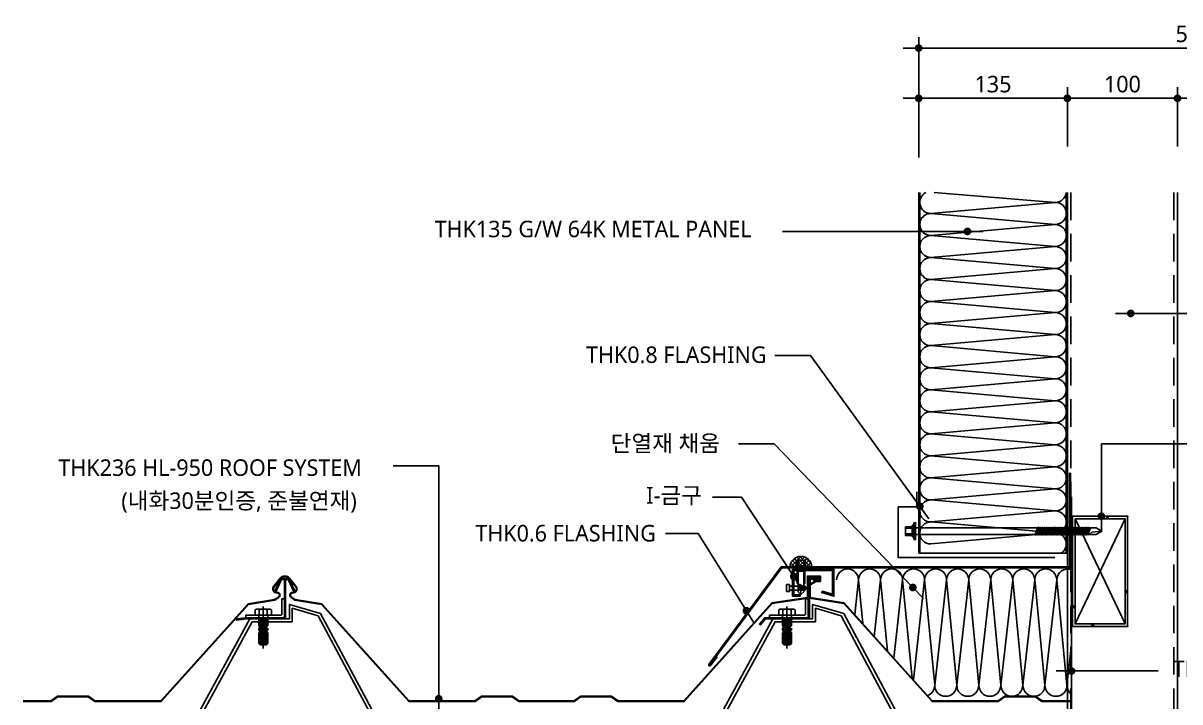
# Model space of a CAD drawing. Header units: millimetres. Extents: x -1365 to 31821, y 84 to 2865.
# Drawn here: x 29838 to 30888, y 2139 to 2755 of the extents above; entities that cross this region are included whole.
import ezdxf
from ezdxf.enums import TextEntityAlignment as Align

# ---------------------------------------------------------------- set-up
doc = ezdxf.new("R2010")
doc.units = ezdxf.units.MM
doc.header["$LTSCALE"] = 10
doc.linetypes.add('CENTER', pattern=[2, 1.25, -0.25, 0.25, -0.25])
doc.linetypes.add('HID', pattern=[0.375, 0.25, -0.125])
doc.layers.get('DEFPOINTS').update_dxf_attribs({"color": 137})
for name, color, linetype in [('0-3', 3, 'Continuous'), ('0-4', 4, 'Continuous'), ('0-8', 8, 'Continuous'), ('1', 7, 'Continuous'), ('11', 11, 'Continuous'), ('2', 1, 'CENTER'), ('2SEC', 2, 'Continuous'), ('3', 3, 'Continuous'), ('6', 6, 'Continuous'), ('[]단열재', 8, 'Continuous'), ('AA-DETL-STEL', 7, 'Continuous'), ('AA-ELEV-PCN8', 8, 'Continuous'), ('AA-METAL', 8, 'Continuous'), ('DETL', 8, 'Continuous'), ('DIM', 7, 'Continuous'), ('DM', 7, 'Continuous'), ('sash', 10, 'Continuous'), ('steel', 3, 'Continuous'), ('SYM-LEAD', 6, 'Continuous'), ('TEXT', 3, 'Continuous'), ('치수선', 1, 'Continuous')]:
    doc.layers.add(name, color=color, linetype=linetype)
doc.layers.add('SCREW', color=9, linetype='Continuous', lineweight=5)
doc.styles.add('맑은고딕', font='malgun.ttf')
doc.styles.add('스타일1', font='malgun.ttf')
doc.dimstyles.new('GAUN-10', dxfattribs={"dimscale": 10, "dimtxt": 1.5, "dimasz": 0.7, "dimexe": 1, "dimexo": 1, "dimgap": 0.5, "dimtad": 1, "dimdec": 0, "dimzin": 1, "dimdsep": 46, "dimlunit": 6, "dimtxsty": '맑은고딕', "dimblk": 'CJDOT', "dimcen": 0.09, "dimdle": 1, "dimclrd": 256, "dimclre": 256, "dimclrt": 3, "dimadec": 0, "dimazin": 0, "dimtfac": 1, "dimtdec": 0, "dimtix": 1, "dimtmove": 2, "dimatfit": 3, "dimldrblk": 'CJDOT', "dimfxl": 1, "dimtolj": 1, "dimtzin": 1, "dimarcsym": 0})

# ---------------------------------------------------------------- blocks, each defined once
blk = doc.blocks.new('AGFAGFDGDFG')
at = {"layer": 'AA-DETL-STEL'}
for p, q in [((371520.2, -72495), (371517.9, -72492.7)), ((371521.4, -72495), (371519.1, -72492.7)), ((371537.4, -72511.5), (371535.1, -72509.2)), ((371537.4, -72512.7), (371535.1, -72510.4)), ((371439.7, -72525), (371437.4, -72522.7)), ((371439.7, -72526.2), (371437.4, -72523.9)), ((371506.6, -72542.7), (371504.3, -72540.4)), ((371507.9, -72542.7), (371505.6, -72540.4))]:
    blk.add_line(p, q, dxfattribs=at)
blk.add_lwpolyline([(371437.4, -72493.7, -0.414214), (371438.4, -72492.7), (371536.4, -72492.7, -0.414214), (371537.4, -72493.7), (371537.4, -72541.7, -0.414214), (371536.4, -72542.7), (371438.4, -72542.7, -0.414214), (371437.4, -72541.7)], format="xyb", close=True, dxfattribs=at)
blk.add_lwpolyline([(371439.7, -72495), (371535.1, -72495), (371535.1, -72540.4), (371439.7, -72540.4)], close=True, dxfattribs=at)
at = {"layer": 'AA-ELEV-PCN8'}
for p, q in [((371439.7, -72540.4), (371535.1, -72495)), ((371535.1, -72540.4), (371439.7, -72495))]:
    blk.add_line(p, q, dxfattribs=at)
at = {"layer": 'DEFPOINTS'}
blk.add_lwpolyline([(371437.4, -72542.7), (371437.4, -72492.7), (371537.4, -72492.7), (371537.4, -72542.7)], close=True, dxfattribs=at)
at = {"layer": 'steel'}
for p in [(371437.4, -72492.7), (371537.4, -72492.7), (371437.4, -72542.7), (371537.4, -72542.7)]:
    blk.add_point(p, dxfattribs=at)
blk = doc.blocks.new('CJDOT')
blk.add_line((-2, 0), (2, 0))
at = {"const_width": 0.5}
blk.add_lwpolyline([(-0.25, 0, 1), (0.25, 0, 1)], format="xyb", close=True, dxfattribs=at)
blk = doc.blocks.new('FDSGSFDGSFDGSFDGGFH')
at = {"color": 1}
blk.add_line((6342950.5, -3408237.8), (6342950.5, -3408285.2), dxfattribs=at)
at = {"layer": '1', "color": 8}
for p, q in [((6342955.6, -3408251.6), (6342946.1, -3408251.6)), ((6342955, -3408253.3), (6342945.5, -3408253.3)), ((6342955, -3408256.7), (6342945.5, -3408256.7)), ((6342955, -3408260.1), (6342945.5, -3408260.1)), ((6342955, -3408263.5), (6342945.5, -3408263.5)), ((6342955.6, -3408255), (6342946.1, -3408255)), ((6342955.6, -3408258.4), (6342946.1, -3408258.4)), ((6342955.6, -3408261.8), (6342946.1, -3408261.8)), ((6342955, -3408266.9), (6342945.5, -3408266.9)), ((6342955, -3408270.3), (6342945.5, -3408270.3)), ((6342955, -3408273.7), (6342945.5, -3408273.7)), ((6342955, -3408277), (6342945.5, -3408277)), ((6342955.6, -3408265.2), (6342946.1, -3408265.2)), ((6342955.6, -3408268.6), (6342946.1, -3408268.6)), ((6342955.6, -3408272), (6342946.1, -3408272)), ((6342955.6, -3408275.4), (6342946.1, -3408275.4)), ((6342955.6, -3408279.6), (6342945.5, -3408279.6)), ((6342955.6, -3408278.7), (6342946.1, -3408278.7))]:
    blk.add_line(p, q, dxfattribs=at)
at = {"layer": '2', "color": 8}
for p, q in [((6342941.3, -3408247.4), (6342941.3, -3408241.6)), ((6342959.8, -3408247.4), (6342941.3, -3408247.4)), ((6342941.3, -3408247.4), (6342959.8, -3408247.4)), ((6342957.5, -3408240.6), (6342943.6, -3408240.6)), ((6342945.5, -3408279.6), (6342945.5, -3408247.4)), ((6342946.1, -3408251.6), (6342945.5, -3408249.9)), ((6342945.9, -3408247.4), (6342945.9, -3408241.6)), ((6342946.1, -3408280.2), (6342946.1, -3408251.6)), ((6342955, -3408251.6), (6342955.6, -3408249.9)), ((6342955, -3408280.2), (6342955, -3408251.6)), ((6342955.2, -3408247.4), (6342955.2, -3408241.6)), ((6342955.6, -3408279.6), (6342955.6, -3408247.4)), ((6342959.8, -3408247.4), (6342959.8, -3408241.6)), ((6342945.5, -3408279.6), (6342947.1, -3408281.3)), ((6342953.9, -3408281.3), (6342947.1, -3408281.3)), ((6342955.6, -3408279.6), (6342953.9, -3408281.3))]:
    blk.add_line(p, q, dxfattribs=at)
for centre, radius, start, end in [((6342943.6, -3408243.9), 3.29, 45.2164, 134.7836), ((6342950.5, -3408252.4), 11.8, 66.8008, 113.1992), ((6342957.5, -3408243.9), 3.29, 45.2164, 134.7836)]:
    blk.add_arc(centre, radius, start, end, dxfattribs=at)
blk = doc.blocks.new('*D311')
at = {"layer": 'DEFPOINTS', "color": 0, "transparency": 16777216}
for p in [(30651.1, 2732.5), (31151.1, 2661), (30651.1, 2623.1)]:
    blk.add_point(p, dxfattribs=at)
at = {"layer": 'DIM', "lineweight": -2, "transparency": 16777216}
for p, q in [((30651.1, 2633.1), (30651.1, 2742.5)), ((31151.1, 2671), (31151.1, 2742.5)), ((31144.1, 2732.5), (30658.1, 2732.5))]:
    blk.add_line(p, q, dxfattribs=at)
at = {"layer": 'DIM', "lineweight": -2, "transparency": 16777216, "xscale": 7, "yscale": 7, "zscale": 7, "rotation": 180}
blk.add_blockref('CJDOT', (30651.1, 2732.5), dxfattribs=at)
at = {"layer": 'DIM', "lineweight": -2, "transparency": 16777216, "xscale": 7, "yscale": 7, "zscale": 7}
blk.add_blockref('CJDOT', (31151.1, 2732.5), dxfattribs=at)
at = {"layer": 'DIM', "color": 3, "transparency": 16777216, "insert": (30901.1, 2745.3), "char_height": 15, "attachment_point": 5, "style": '맑은고딕'}
blk.add_mtext('\\A1;500', dxfattribs=at)
blk = doc.blocks.new('*D312')
at = {"layer": 'DEFPOINTS', "color": 0, "transparency": 16777216}
for p in [(30786.1, 2686.9), (30651.1, 2633.1, 0), (30786.1, 2633.1, 0)]:
    blk.add_point(p, dxfattribs=at)
at = {"layer": 'DM', "lineweight": -2, "transparency": 16777216}
for p, q in [((30651.1, 2643.1), (30651.1, 2696.9)), ((30786.1, 2643.1), (30786.1, 2696.9)), ((30658.1, 2686.9), (30779.1, 2686.9))]:
    blk.add_line(p, q, dxfattribs=at)
at = {"layer": 'DM', "lineweight": -2, "transparency": 16777216, "xscale": 7, "yscale": 7, "zscale": 7, "rotation": 180}
blk.add_blockref('CJDOT', (30651.1, 2686.9), dxfattribs=at)
at = {"layer": 'DM', "lineweight": -2, "transparency": 16777216, "xscale": 7, "yscale": 7, "zscale": 7}
blk.add_blockref('CJDOT', (30786.1, 2686.9), dxfattribs=at)
at = {"layer": 'DM', "color": 3, "transparency": 16777216, "insert": (30718.6, 2699.7), "char_height": 15, "attachment_point": 5, "style": '맑은고딕'}
blk.add_mtext('\\A1;135', dxfattribs=at)
blk = doc.blocks.new('*D313')
at = {"layer": 'DEFPOINTS', "color": 0, "transparency": 16777216}
for p in [(30886.1, 2686.9), (30786.1, 2633.1, 0), (30886.1, 2633.1, 0)]:
    blk.add_point(p, dxfattribs=at)
at = {"layer": 'DM', "lineweight": -2, "transparency": 16777216}
for p, q in [((30786.1, 2643.1), (30786.1, 2696.9)), ((30886.1, 2643.1), (30886.1, 2696.9)), ((30793.1, 2686.9), (30879.1, 2686.9))]:
    blk.add_line(p, q, dxfattribs=at)
at = {"layer": 'DM', "lineweight": -2, "transparency": 16777216, "xscale": 7, "yscale": 7, "zscale": 7, "rotation": 180}
blk.add_blockref('CJDOT', (30786.1, 2686.9), dxfattribs=at)
at = {"layer": 'DM', "lineweight": -2, "transparency": 16777216, "xscale": 7, "yscale": 7, "zscale": 7}
blk.add_blockref('CJDOT', (30886.1, 2686.9), dxfattribs=at)
at = {"layer": 'DM', "color": 3, "transparency": 16777216, "insert": (30836.1, 2699.7), "char_height": 15, "attachment_point": 5, "style": '맑은고딕'}
blk.add_mtext('\\A1;100', dxfattribs=at)
blk = doc.blocks.new('*D314')
at = {"layer": 'DEFPOINTS', "color": 0, "transparency": 16777216}
for p in [(31151.1, 2686.9), (30886.1, 2633.1, 0), (31151.1, 2633.1, 0)]:
    blk.add_point(p, dxfattribs=at)
at = {"layer": 'DM', "lineweight": -2, "transparency": 16777216}
for p, q in [((30886.1, 2643.1), (30886.1, 2696.9)), ((31151.1, 2643.1), (31151.1, 2696.9)), ((30893.1, 2686.9), (31144.1, 2686.9))]:
    blk.add_line(p, q, dxfattribs=at)
at = {"layer": 'DM', "lineweight": -2, "transparency": 16777216, "xscale": 7, "yscale": 7, "zscale": 7, "rotation": 180}
blk.add_blockref('CJDOT', (30886.1, 2686.9), dxfattribs=at)
at = {"layer": 'DM', "lineweight": -2, "transparency": 16777216, "xscale": 7, "yscale": 7, "zscale": 7}
blk.add_blockref('CJDOT', (31151.1, 2686.9), dxfattribs=at)
at = {"layer": 'DM', "color": 3, "transparency": 16777216, "insert": (31018.6, 2699.7), "char_height": 15, "attachment_point": 5, "style": '맑은고딕'}
blk.add_mtext('\\A1;265', dxfattribs=at)

msp = doc.modelspace()

# ---------------------------------------------------------------- hatches: boundary and pattern name
at = {"layer": '0-8'}
h = msp.add_hatch(dxfattribs=at)
h.set_pattern_fill('ANSI37', color=256, scale=20)
h.set_pattern_definition([(45, (17589.6812, -257.3785), (-1.76776695, 1.76776695), []), (135, (17589.6812, -257.3785), (-1.76776695, -1.76776695), [])])
h.paths.add_polyline_path([(30554.2, 2261.6), (30539.2, 2261.6), (30539.2, 2262.1, -0.414214), (30539.7, 2262.6), (30540.2, 2262.6), (30541.7, 2262.6), (30541.7, 2267.1), (30541.2, 2267.6), (30540.7, 2267.6, 0.414214), (30540.2, 2267.1), (30540.2, 2262.6), (30539.7, 2262.6, 0.414214), (30539.2, 2262.1), (30539.2, 2261.6), (30534.2, 2261.6, -0.951249)])

# ---------------------------------------------------------------- linework, layer by layer
for p, q in [((30786.1, 2601.3, 0), (30786.1, 1699.2, 0)), ((30886.1, 2601.3, 0), (30886.1, 1699.2, 0)), ((30075.7, 2248.8), (30075.7, 2214.3))]:
    msp.add_line(p, q)
at = {"linetype": 'HID', "ltscale": 10}
for p, q in [((30789.3, 2601.3, 0), (30789.3, 1849.2, 0)), ((30882.9, 2601.3, 0), (30882.9, 1849.2, 0))]:
    msp.add_line(p, q, dxfattribs=at)
at = {"color": 4}
for p, q in [((30539.2, 2262.1), (30539.2, 2261.6)), ((30539.2, 2261.6), (30549.2, 2261.6)), ((30540.2, 2262.6), (30539.7, 2262.6)), ((30540.2, 2267.1), (30540.2, 2262.6)), ((30540.2, 2262.6), (30548.2, 2262.6)), ((30540.7, 2267.6), (30541.2, 2267.6)), ((30541.7, 2267.1), (30541.2, 2267.6)), ((30541.7, 2267.1), (30542.1, 2267.5)), ((30541.7, 2267.1), (30541.7, 2262.6)), ((30541.7, 2239), (30541.7, 2261.6)), ((30546, 2267.6), (30542.4, 2267.6)), ((30546.7, 2267.1), (30546.4, 2267.5)), ((30546.7, 2267.1), (30547.1, 2267.5)), ((30546.7, 2267.1), (30546.7, 2262.6)), ((30546.7, 2261.6), (30546.7, 2239)), ((30547.7, 2267.6), (30547.4, 2267.6)), ((30548.2, 2262.6), (30548.2, 2267.1)), ((30548.7, 2262.6), (30548.2, 2262.6)), ((30549.2, 2261.6), (30549.2, 2262.1)), ((30540.7, 2257.8), (30540.7, 2246.5)), ((30540.7, 2257.8), (30547.7, 2257.8)), ((30547.7, 2257.8), (30547.7, 2246.5)), ((30540.7, 2246.5), (30541.7, 2245.5)), ((30541.7, 2243.9), (30543.4, 2245.6)), ((30544.2, 2240.2), (30541.7, 2243.9)), ((30544.2, 2236.5), (30541.7, 2239)), ((30543.4, 2245.6), (30546.7, 2243)), ((30544.2, 2240.2), (30544.2, 2236.5)), ((30544.2, 2236.5), (30546.7, 2239)), ((30547.7, 2246.5), (30546.7, 2245.5))]:
    msp.add_line(p, q, dxfattribs=at)
msp.add_lwpolyline([(30031.6, 2214.3), (30040.6, 2215.3), (30075.2, 2215.3), (30075.2, 2248.8, -0.802144), (30079.9, 2249.9), (30084.8, 2239.5), (30083.9, 2239.1), (30079, 2249.5, 0.802531), (30076.2, 2248.8), (30076.2, 2214.3), (30040.7, 2214.3), (30031.7, 2213.3)], format="xyb", close=True)
msp.add_lwpolyline([(30075.7, 2250.3, 0.566168), (30071.4, 2249.9), (30066.5, 2239.5), (30067.4, 2239.1), (30072.3, 2249.5, -0.802531), (30075.2, 2248.8)], format="xyb")
for centre, start, end in [((30539.7, 2262.1), 90, 180), ((30540.7, 2267.1), 90, 180), ((30542.4, 2267.1), 90, 135), ((30546, 2267.1), 45, 90), ((30547.4, 2267.1), 90, 135), ((30547.7, 2267.1), 0, 90), ((30548.7, 2262.1), 0, 90)]:
    msp.add_arc(centre, 0.5, start, end, dxfattribs=at)
at = {"layer": '0-3', "linetype": 'Continuous'}
for p, q in [((30651.1, 2601.3, 0), (30651.1, 2301, 0)), ((30652.1, 2601.3, 0), (30652.1, 2274, 0)), ((30785.1, 2274, 0), (30785.1, 2601.3, 0)), ((30786.1, 2274, 0), (30786.1, 2601.3, 0)), ((30651.1, 2301, 0), (30651.1, 2274, 0)), ((30651.1, 2274, 0), (30786.1, 2274, 0))]:
    msp.add_line(p, q, dxfattribs=at)
at = {"layer": '0-4'}
for p, q in [((30787.9, 2346.6, 0), (30787.9, 2261.6, 0)), ((30788.9, 2346.6, 0), (30787.9, 2346.6, 0)), ((30788.9, 2346.6, 0), (30788.9, 2260.6, 0)), ((30460.6, 2173.1), (30526.2, 2261.6)), ((30527, 2260.6), (30461.4, 2172.6)), ((30787.9, 2261.6, 0), (30526.2, 2261.6)), ((30527, 2260.6), (30788.9, 2260.6, 0)), ((30468.1, 2180), (30462.1, 2172)), ((30468.1, 2180), (30467.3, 2180.6))]:
    msp.add_line(p, q, dxfattribs=at)
msp.add_arc((30461.4, 2172.6), 0.945, 143.5676, 323.3173, dxfattribs=at)
at = {"layer": '1', "color": 8, "elevation": 0}
for points in [[(30775.1, 2552.4, 1), (30775.1, 2572.4), (30662.1, 2562.4, -1), (30662.1, 2582.4), (30775.1, 2572.4, 1), (30775.1, 2592.4), (30662.1, 2582.4, -0.789177), (30657.6, 2601.3, -0.789177)], [(30665.2, 2601.3), (30775.1, 2592.4, 0.382847), (30785.1, 2601.3)], [(30775.1, 2452.4, 1), (30775.1, 2472.4), (30662.1, 2462.4, -1), (30662.1, 2482.4), (30775.1, 2472.4, 1), (30775.1, 2492.4), (30662.1, 2482.4, -1), (30662.1, 2502.4), (30775.1, 2492.4, 1), (30775.1, 2512.4), (30662.1, 2502.4, -1), (30662.1, 2522.4), (30775.1, 2512.4, 1), (30775.1, 2532.4), (30662.1, 2522.4, -1), (30662.1, 2542.4), (30775.1, 2532.4, 1), (30775.1, 2552.4), (30662.1, 2542.4, -1), (30662.1, 2562.4), (30775.1, 2552.4, 1), (30775.1, 2572.4), (30662.1, 2562.4, -0.808306), (30658, 2581.5, -0.808306)], [(30654.6, 2325.9, -0.641921), (30662.1, 2342.4), (30775.1, 2332.4, 1), (30775.1, 2352.4), (30662.1, 2342.4, -1), (30662.1, 2362.4), (30775.1, 2352.4, 1), (30775.1, 2372.4), (30662.1, 2362.4, -1), (30662.1, 2382.4), (30775.1, 2372.4, 1), (30775.1, 2392.4), (30662.1, 2382.4, -1), (30662.1, 2402.4), (30775.1, 2392.4, 1), (30775.1, 2412.4), (30662.1, 2402.4, -1), (30662.1, 2422.4), (30775.1, 2412.4, 1), (30775.1, 2432.4), (30662.1, 2422.4, -1), (30662.1, 2442.4), (30775.1, 2432.4, 1), (30775.1, 2452.4), (30662.1, 2442.4, -1), (30662.1, 2462.4), (30775.1, 2452.4, 1), (30775.1, 2472.4), (30662.1, 2462.4, -0.414214), (30652.1, 2472.4)], [(30780.5, 2274, 0.750055), (30775.1, 2292.4), (30662.1, 2282.4, -1), (30662.1, 2302.4), (30775.1, 2292.4, 1), (30775.1, 2312.4), (30662.1, 2302.4, -1), (30662.1, 2322.4), (30775.1, 2312.4, 1), (30775.1, 2332.4), (30662.1, 2322.4, -0.414214), (30652.1, 2332.4)]]:
    msp.add_lwpolyline(points, format="xyb", dxfattribs=at)
at = {"layer": '11'}
for p, q in [((30646.2, 2299.1, 0), (30647.3, 2302.1, 0)), ((30647.3, 2302.1, 0), (30647.3, 2286.1, 0)), ((30647.3, 2301.1, 0), (30648.3, 2301.1, 0)), ((30648.3, 2302.1, 0), (30648.3, 2286.1, 0)), ((30645.2, 2296.6, 0), (30639.2, 2296.6, 0)), ((30639.2, 2291.6, 0), (30645.2, 2291.6, 0)), ((30759, 2297.1, 0), (30756.9, 2291.1, 0)), ((30759.8, 2297.8, 0), (30757.3, 2290.5, 0)), ((30758, 2291.1, 0), (30758.9, 2291.1, 0)), ((30761, 2297.1, 0), (30758.9, 2291.1, 0)), ((30758.9, 2291.1, 0), (30759.3, 2290.5, 0)), ((30761.8, 2297.8, 0), (30759.3, 2290.5, 0)), ((30759.3, 2290.5, 0), (30760, 2291.1, 0)), ((30760, 2297.1, 0), (30761, 2297.1, 0)), ((30762, 2297.1, 0), (30760, 2291.1, 0)), ((30760, 2291.1, 0), (30760.9, 2291.1, 0)), ((30763, 2297.1, 0), (30760.9, 2291.1, 0)), ((30760.9, 2291.1, 0), (30761.3, 2290.5, 0)), ((30761, 2297.1, 0), (30761.8, 2297.8, 0)), ((30763.8, 2297.8, 0), (30761.3, 2290.5, 0)), ((30761.3, 2290.5, 0), (30762, 2291.1, 0)), ((30761.8, 2297.8, 0), (30762, 2297.1, 0)), ((30762, 2297.1, 0), (30763, 2297.1, 0)), ((30764, 2297.1, 0), (30762, 2291.1, 0)), ((30762, 2291.1, 0), (30762.9, 2291.1, 0)), ((30765, 2297.1, 0), (30762.9, 2291.1, 0)), ((30762.9, 2291.1, 0), (30763.3, 2290.5, 0)), ((30763, 2297.1, 0), (30763.8, 2297.8, 0)), ((30765.8, 2297.8, 0), (30763.3, 2290.5, 0)), ((30763.3, 2290.5, 0), (30764, 2291.1, 0)), ((30763.8, 2297.8, 0), (30764, 2297.1, 0)), ((30764, 2297.1, 0), (30765, 2297.1, 0)), ((30766, 2297.1, 0), (30764, 2291.1, 0)), ((30764, 2291.1, 0), (30764.9, 2291.1, 0)), ((30767, 2297.1, 0), (30764.9, 2291.1, 0)), ((30764.9, 2291.1, 0), (30765.3, 2290.5, 0)), ((30765, 2297.1, 0), (30765.8, 2297.8, 0)), ((30767.8, 2297.8, 0), (30765.3, 2290.5, 0)), ((30765.3, 2290.5, 0), (30766, 2291.1, 0)), ((30765.8, 2297.8, 0), (30766, 2297.1, 0)), ((30766, 2297.1, 0), (30767, 2297.1, 0)), ((30768, 2297.1, 0), (30766, 2291.1, 0)), ((30766, 2291.1, 0), (30766.9, 2291.1, 0)), ((30769, 2297.1, 0), (30766.9, 2291.1, 0)), ((30766.9, 2291.1, 0), (30767.3, 2290.5, 0)), ((30767, 2297.1, 0), (30767.8, 2297.8, 0)), ((30769.8, 2297.8, 0), (30767.3, 2290.5, 0)), ((30767.3, 2290.5, 0), (30768, 2291.1, 0)), ((30767.8, 2297.8, 0), (30768, 2297.1, 0)), ((30768, 2297.1, 0), (30769, 2297.1, 0)), ((30770, 2297.1, 0), (30768, 2291.1, 0)), ((30768, 2291.1, 0), (30768.9, 2291.1, 0)), ((30771, 2297.1, 0), (30768.9, 2291.1, 0)), ((30768.9, 2291.1, 0), (30769.3, 2290.5, 0)), ((30769, 2297.1, 0), (30769.8, 2297.8, 0)), ((30771.8, 2297.8, 0), (30769.3, 2290.5, 0)), ((30769.3, 2290.5, 0), (30770, 2291.1, 0)), ((30769.8, 2297.8, 0), (30770, 2297.1, 0)), ((30772, 2297.1, 0), (30770, 2291.1, 0)), ((30770, 2297.1, 0), (30771, 2297.1, 0)), ((30770, 2291.1, 0), (30770.9, 2291.1, 0)), ((30773, 2297.1, 0), (30770.9, 2291.1, 0)), ((30770.9, 2291.1, 0), (30771.3, 2290.5, 0)), ((30771, 2297.1, 0), (30771.8, 2297.8, 0)), ((30773.8, 2297.8, 0), (30771.3, 2290.5, 0)), ((30771.3, 2290.5, 0), (30772, 2291.1, 0)), ((30771.8, 2297.8, 0), (30772, 2297.1, 0)), ((30772, 2297.1, 0), (30773, 2297.1, 0)), ((30774, 2297.1, 0), (30772, 2291.1, 0)), ((30772, 2291.1, 0), (30772.9, 2291.1, 0)), ((30775, 2297.1, 0), (30772.9, 2291.1, 0)), ((30772.9, 2291.1, 0), (30773.3, 2290.5, 0)), ((30773, 2297.1, 0), (30773.8, 2297.8, 0)), ((30775.8, 2297.8, 0), (30773.3, 2290.5, 0)), ((30773.3, 2290.5, 0), (30774, 2291.1, 0)), ((30773.8, 2297.8, 0), (30774, 2297.1, 0)), ((30774, 2297.1, 0), (30775, 2297.1, 0)), ((30776, 2297.1, 0), (30774, 2291.1, 0)), ((30774, 2291.1, 0), (30774.9, 2291.1, 0)), ((30777, 2297.1, 0), (30774.9, 2291.1, 0)), ((30774.9, 2291.1, 0), (30775.3, 2290.5, 0)), ((30775, 2297.1, 0), (30775.8, 2297.8, 0)), ((30777.8, 2297.8, 0), (30775.3, 2290.5, 0)), ((30775.3, 2290.5, 0), (30776, 2291.1, 0)), ((30775.8, 2297.8, 0), (30776, 2297.1, 0)), ((30776, 2297.1, 0), (30777, 2297.1, 0)), ((30778, 2297.1, 0), (30776, 2291.1, 0)), ((30776, 2291.1, 0), (30776.9, 2291.1, 0)), ((30779, 2297.1, 0), (30776.9, 2291.1, 0)), ((30776.9, 2291.1, 0), (30777.3, 2290.5, 0)), ((30777, 2297.1, 0), (30777.8, 2297.8, 0)), ((30779.8, 2297.8, 0), (30777.3, 2290.5, 0)), ((30777.3, 2290.5, 0), (30778, 2291.1, 0)), ((30777.8, 2297.8, 0), (30778, 2297.1, 0)), ((30778, 2297.1, 0), (30779, 2297.1, 0)), ((30780, 2297.1, 0), (30778, 2291.1, 0)), ((30778, 2291.1, 0), (30778.9, 2291.1, 0)), ((30781, 2297.1, 0), (30778.9, 2291.1, 0)), ((30778.9, 2291.1, 0), (30779.3, 2290.5, 0)), ((30779, 2297.1, 0), (30779.8, 2297.8, 0)), ((30781.8, 2297.8, 0), (30779.3, 2290.5, 0)), ((30779.3, 2290.5, 0), (30780, 2291.1, 0)), ((30779.8, 2297.8, 0), (30780, 2297.1, 0)), ((30780, 2297.1, 0), (30781, 2297.1, 0)), ((30782, 2297.1, 0), (30780, 2291.1, 0)), ((30780, 2291.1, 0), (30780.9, 2291.1, 0)), ((30783, 2297.1, 0), (30780.9, 2291.1, 0)), ((30780.9, 2291.1, 0), (30781.3, 2290.5, 0)), ((30781, 2297.1, 0), (30781.8, 2297.8, 0)), ((30783.8, 2297.8, 0), (30781.3, 2290.5, 0)), ((30781.3, 2290.5, 0), (30782, 2291.1, 0)), ((30781.8, 2297.8, 0), (30782, 2297.1, 0)), ((30784, 2297.1, 0), (30782, 2291.1, 0)), ((30782, 2297.1, 0), (30783, 2297.1, 0)), ((30782, 2291.1, 0), (30782.9, 2291.1, 0)), ((30785, 2297.1, 0), (30782.9, 2291.1, 0)), ((30782.9, 2291.1, 0), (30783.3, 2290.5, 0)), ((30783, 2297.1, 0), (30783.8, 2297.8, 0)), ((30785.8, 2297.8, 0), (30783.3, 2290.5, 0)), ((30783.3, 2290.5, 0), (30784, 2291.1, 0)), ((30783.8, 2297.8, 0), (30784, 2297.1, 0)), ((30786, 2297.1, 0), (30784, 2291.1, 0)), ((30784, 2297.1, 0), (30785, 2297.1, 0)), ((30784, 2291.1, 0), (30784.9, 2291.1, 0)), ((30787, 2297.1, 0), (30784.9, 2291.1, 0)), ((30784.9, 2291.1, 0), (30785.3, 2290.5, 0)), ((30785, 2297.1, 0), (30785.8, 2297.8, 0)), ((30787.8, 2297.8, 0), (30785.3, 2290.5, 0)), ((30785.3, 2290.5, 0), (30786, 2291.1, 0)), ((30785.8, 2297.8, 0), (30786, 2297.1, 0)), ((30788, 2297.1, 0), (30786, 2291.1, 0)), ((30786, 2297.1, 0), (30787, 2297.1, 0)), ((30786, 2291.1, 0), (30786.9, 2291.1, 0)), ((30789, 2297.1, 0), (30786.9, 2291.1, 0)), ((30786.9, 2291.1, 0), (30787.3, 2290.5, 0)), ((30787, 2297.1, 0), (30787.8, 2297.8, 0)), ((30789.8, 2297.8, 0), (30787.3, 2290.5, 0)), ((30787.3, 2290.5, 0), (30788, 2291.1, 0)), ((30787.8, 2297.8, 0), (30788, 2297.1, 0)), ((30788, 2297.1, 0), (30789, 2297.1, 0)), ((30790, 2297.1, 0), (30788, 2291.1, 0)), ((30788, 2291.1, 0), (30788.9, 2291.1, 0)), ((30791, 2297.1, 0), (30788.9, 2291.1, 0)), ((30788.9, 2291.1, 0), (30789.3, 2290.5, 0)), ((30789, 2297.1, 0), (30789.8, 2297.8, 0)), ((30791.8, 2297.8, 0), (30789.3, 2290.5, 0)), ((30789.3, 2290.5, 0), (30790, 2291.1, 0)), ((30789.8, 2297.8, 0), (30790, 2297.1, 0)), ((30790, 2297.1, 0), (30791, 2297.1, 0)), ((30792, 2297.1, 0), (30790, 2291.1, 0)), ((30790, 2291.1, 0), (30790.9, 2291.1, 0)), ((30793, 2297.1, 0), (30790.9, 2291.1, 0)), ((30790.9, 2291.1, 0), (30791.3, 2290.5, 0)), ((30791, 2297.1, 0), (30791.8, 2297.8, 0)), ((30793.8, 2297.8, 0), (30791.3, 2290.5, 0)), ((30791.3, 2290.5, 0), (30792, 2291.1, 0)), ((30791.8, 2297.8, 0), (30792, 2297.1, 0)), ((30792, 2297.1, 0), (30793, 2297.1, 0)), ((30794, 2297.1, 0), (30792, 2291.1, 0)), ((30792, 2291.1, 0), (30792.9, 2291.1, 0)), ((30795, 2297.1, 0), (30792.9, 2291.1, 0)), ((30792.9, 2291.1, 0), (30793.3, 2290.5, 0)), ((30793, 2297.1, 0), (30793.8, 2297.8, 0)), ((30795.8, 2297.8, 0), (30793.3, 2290.5, 0)), ((30793.3, 2290.5, 0), (30794, 2291.1, 0)), ((30793.8, 2297.8, 0), (30794, 2297.1, 0)), ((30796, 2297.1, 0), (30794, 2291.1, 0)), ((30794, 2297.1, 0), (30795, 2297.1, 0)), ((30794, 2291.1, 0), (30794.9, 2291.1, 0)), ((30797, 2297.1, 0), (30794.9, 2291.1, 0)), ((30794.9, 2291.1, 0), (30795.3, 2290.5, 0)), ((30795, 2297.1, 0), (30795.8, 2297.8, 0)), ((30797.8, 2297.8, 0), (30795.3, 2290.5, 0)), ((30795.3, 2290.5, 0), (30796, 2291.1, 0)), ((30795.8, 2297.8, 0), (30796, 2297.1, 0)), ((30796, 2297.1, 0), (30797, 2297.1, 0)), ((30798, 2297.1, 0), (30796, 2291.1, 0)), ((30796, 2291.1, 0), (30796.9, 2291.1, 0)), ((30799, 2297.1, 0), (30796.9, 2291.1, 0)), ((30796.9, 2291.1, 0), (30797.3, 2290.5, 0)), ((30797, 2297.1, 0), (30797.8, 2297.8, 0)), ((30799.8, 2297.8, 0), (30797.3, 2290.5, 0)), ((30797.3, 2290.5, 0), (30798, 2291.1, 0)), ((30797.8, 2297.8, 0), (30798, 2297.1, 0)), ((30798, 2297.1, 0), (30799, 2297.1, 0)), ((30800, 2297.1, 0), (30798, 2291.1, 0)), ((30798, 2291.1, 0), (30798.9, 2291.1, 0)), ((30801, 2297.1, 0), (30798.9, 2291.1, 0)), ((30798.9, 2291.1, 0), (30799.3, 2290.5, 0)), ((30799, 2297.1, 0), (30799.8, 2297.8, 0)), ((30801.8, 2297.8, 0), (30799.3, 2290.5, 0)), ((30799.3, 2290.5, 0), (30800, 2291.1, 0)), ((30799.8, 2297.8, 0), (30800, 2297.1, 0)), ((30800, 2297.1, 0), (30801, 2297.1, 0)), ((30802, 2297.1, 0), (30800, 2291.1, 0)), ((30800, 2291.1, 0), (30800.9, 2291.1, 0)), ((30803, 2297.1, 0), (30800.9, 2291.1, 0)), ((30800.9, 2291.1, 0), (30801.3, 2290.5, 0)), ((30801, 2297.1, 0), (30801.8, 2297.8, 0)), ((30803.8, 2297.8, 0), (30801.3, 2290.5, 0)), ((30801.3, 2290.5, 0), (30802, 2291.1, 0)), ((30801.8, 2297.8, 0), (30802, 2297.1, 0)), ((30802, 2297.1, 0), (30803, 2297.1, 0)), ((30804, 2297.1, 0), (30802, 2291.1, 0)), ((30802, 2291.1, 0), (30802.9, 2291.1, 0)), ((30805, 2297.1, 0), (30802.9, 2291.1, 0)), ((30802.9, 2291.1, 0), (30803.3, 2290.5, 0)), ((30803, 2297.1, 0), (30803.8, 2297.8, 0)), ((30805.8, 2297.8, 0), (30803.3, 2290.5, 0)), ((30803.3, 2290.5, 0), (30804, 2291.1, 0)), ((30803.8, 2297.8, 0), (30804, 2297.1, 0)), ((30804, 2297.1, 0), (30805, 2297.1, 0)), ((30806, 2297.1, 0), (30804, 2291.1, 0)), ((30804, 2291.1, 0), (30806.3, 2291.1, 0)), ((30805, 2297.1, 0), (30805.8, 2297.8, 0)), ((30805.8, 2297.8, 0), (30806, 2297.1, 0)), ((30806, 2297.1, 0), (30807.3, 2297.1, 0)), ((30646.2, 2289.1, 0), (30647.3, 2286.1, 0)), ((30647.3, 2286.1, 0), (30648.3, 2286.1, 0))]:
    msp.add_line(p, q, dxfattribs=at)
at = {"layer": '11', "elevation": 0}
for points in [[(30645.2, 2298.1), (30639.2, 2298.1), (30639.2, 2290.1), (30645.2, 2290.1)], [(30648.3, 2297.1), (30759, 2297.1), (30759.8, 2297.8), (30760, 2297.1), (30758, 2291.1), (30757.3, 2290.5), (30756.9, 2291.1), (30648.3, 2291.1)], [(30817.3, 2294.1), (30808.3, 2293.1), (30806.3, 2291.1), (30805.3, 2293.1), (30807.3, 2297.1)], [(30807.3, 2297.1), (30812.3, 2297.1), (30817.3, 2294.1), (30812.3, 2291.1), (30806.3, 2291.1)]]:
    msp.add_lwpolyline(points, dxfattribs=at)
msp.add_lwpolyline([(30645.2, 2299.1), (30646.2, 2299.1), (30646.2, 2289.1), (30645.2, 2289.1)], close=True, dxfattribs=at)
at = {"layer": '2'}
msp.add_line((30648.3, 2286.1, 0), (30648.3, 2300.1, 0), dxfattribs=at)
at = {"layer": '2SEC', "ltscale": 5, "elevation": 0}
msp.add_lwpolyline([(30649.4, 2329.8), (30649.4, 2316), (30632.6, 2316), (30632.6, 2270), (30774.6, 2270)], dxfattribs=at)
at = {"layer": '2SEC'}
msp.add_lwpolyline([(30789.9, 2325.1), (30789.9, 1897.7), (30706.4, 1897.7)], dxfattribs=at)
at = {"layer": '3'}
for points in [[(30273.2, 1903.9), (30105.7, 2217.3), (30082.3, 2224.1), (30082.3, 2211.8), (30045.8, 2211.8), (29878.2, 1903.9), (29838.2, 1903.9), (29838.2, 1906.5), (29876.1, 1906.5), (30043.7, 2214.3), (30079.8, 2214.3), (30079.8, 2227.5), (30108.1, 2219.2), (30275.3, 1906.5), (30313.2, 1906.5), (30313.2, 1903.9), (30273.2, 1903.9)], [(30748.2, 1903.9), (30580.7, 2217.3), (30557.3, 2224.1), (30557.3, 2211.8), (30520.8, 2211.8), (30353.2, 1903.9), (30313.2, 1903.9), (30313.2, 1906.5), (30351.1, 1906.5), (30518.7, 2214.3), (30554.8, 2214.3), (30554.8, 2227.5), (30583.1, 2219.2), (30750.3, 1906.5), (30788.2, 1906.5), (30788.2, 1903.9), (30748.2, 1903.9)]]:
    msp.add_lwpolyline(points, close=True, dxfattribs=at)
at = {"layer": '6', "color": 6}
for p, q in [((30531.2, 2245.5), (30531.2, 2239.2)), ((30533.7, 2245.5), (30531.2, 2245.5)), ((30533.7, 2239.2), (30531.2, 2239.2)), ((30533.7, 2245.5), (30533.7, 2239.2)), ((30548, 2244.2), (30533.7, 2244.2)), ((30548, 2240.5), (30533.7, 2240.5)), ((30543.5, 2244.2), (30543.5, 2240.5)), ((30543.5, 2244.2), (30543.5, 2240.5)), ((30544.7, 2244.2), (30544.7, 2240.5)), ((30544.7, 2244.2), (30544.7, 2240.5)), ((30546, 2244.2), (30546, 2240.5)), ((30546, 2244.2), (30546, 2240.5)), ((30547.2, 2244.2), (30547.2, 2240.5)), ((30548.7, 2243.5), (30548, 2244.2)), ((30548.7, 2241.2), (30548, 2240.5)), ((30548.7, 2243.5), (30548.7, 2241.2))]:
    msp.add_line(p, q, dxfattribs=at)
msp.add_lwpolyline([(30563.4, 2239.5), (30572.8, 2236.7), (30572.8, 2258.2), (30537.8, 2258.2), (30537.8, 2236.3), (30543.4, 2236.3), (30543.4, 2235), (30536.6, 2235), (30536.6, 2259.4), (30574.1, 2259.4), (30574.1, 2235), (30563.1, 2238.3)], close=True, dxfattribs=at)
at = {"layer": '6'}
msp.add_lwpolyline([(29838, 2139.9), (29863.2, 2139.9), (29869.2, 2144.3), (29897.2, 2144.3), (29903.2, 2139.9), (29962.9, 2139.9), (30042.2, 2228.2), (30066.3, 2232), (30069.8, 2234.2, 0.733741), (30068.7, 2237.9, -0.676101), (30065.7, 2244.2), (30071.4, 2251.5, -0.206937), (30075.7, 2253.3, -0.206937), (30079.9, 2251.5), (30085.6, 2244.2, -0.676101), (30082.7, 2237.9, 0.733741), (30081.5, 2234.2), (30085, 2232), (30109.1, 2228.2), (30188.4, 2139.9), (30248.2, 2139.9), (30254.2, 2144.3), (30282.2, 2144.3), (30288.2, 2139.9), (30338.2, 2139.9), (30344.2, 2144.3), (30372.2, 2144.3), (30378.2, 2139.9), (30437.9, 2139.9), (30517.9, 2228.9), (30550.1, 2233.9), (30550.1, 2253.3), (30561.9, 2253.3), (30561.9, 2248.4), (30557.9, 2248.4), (30552.7, 2245.4), (30552.4, 2245.9), (30557.8, 2249), (30561.3, 2249), (30561.3, 2252.7), (30550.7, 2252.7), (30550.7, 2233.3), (30518.2, 2228.3), (30438.2, 2139.3), (30378, 2139.3), (30372, 2143.7), (30344.4, 2143.7), (30338.4, 2139.3), (30288, 2139.3), (30282, 2143.7), (30254.4, 2143.7), (30248.4, 2139.3), (30188.2, 2139.3), (30108.8, 2227.6), (30084.8, 2231.5), (30081.2, 2233.7, -0.743726), (30082.7, 2238.4, 0.676101), (30085.2, 2243.8), (30079.4, 2251.1, 0.204237), (30075.7, 2252.7, 0.204237), (30071.9, 2251.1), (30066.1, 2243.8, 0.676101), (30068.6, 2238.4, -0.743726), (30070.1, 2233.7), (30066.5, 2231.5), (30042.5, 2227.6), (29963.2, 2139.3), (29903, 2139.3), (29897, 2143.7), (29869.4, 2143.7), (29863.4, 2139.3), (29838, 2139.3)], format="xyb", dxfattribs=at)
msp.add_lwpolyline([(30789.5, 2139.3), (30763, 2139.3), (30757, 2143.7), (30729.4, 2143.7), (30723.4, 2139.3), (30663.2, 2139.3), (30583.2, 2228.3), (30551.9, 2233.3), (30551.9, 2251.1), (30558.8, 2251.1), (30558.8, 2250.5), (30552.5, 2250.5), (30552.5, 2233.9), (30583.5, 2228.9), (30663.4, 2139.9), (30723.2, 2139.9), (30729.2, 2144.3), (30757.2, 2144.3), (30763.2, 2139.9), (30789.5, 2139.9)], dxfattribs=at)
at = {"layer": '[]단열재'}
for points in [[(30576.5, 2249.7, -1), (30596.5, 2249.7), (30593, 2218.3)], [(30600.4, 2210.1), (30596.5, 2249.7, -1), (30616.5, 2249.7), (30610.8, 2198.5)], [(30622.8, 2185.2), (30616.5, 2249.7, -1), (30636.5, 2249.7), (30628.5, 2178.8)], [(30645.2, 2160.3), (30636.5, 2249.7, -1), (30656.5, 2249.7), (30646.3, 2159)], [(30659.1, 2144.8, 0.317487), (30665.7, 2154.2), (30656.5, 2249.7, -1), (30676.5, 2249.7), (30665.7, 2154.2, 1), (30685.7, 2154.2), (30676.5, 2249.7, -1), (30696.5, 2249.7), (30685.7, 2154.2, 1), (30705.7, 2154.2), (30696.5, 2249.7, -1), (30716.5, 2249.7), (30705.7, 2154.2, 1), (30725.7, 2154.2), (30716.5, 2249.7, -1), (30736.5, 2249.7), (30725.7, 2154.2, 1), (30745.7, 2154.2), (30736.5, 2249.7)], [(30736.5, 2249.7, -1), (30756.5, 2249.7), (30745.7, 2154.2, 1), (30765.7, 2154.2), (30756.5, 2249.7, -1), (30776.5, 2249.7), (30765.7, 2154.2, 1), (30785.7, 2154.2), (30776.5, 2249.7, -0.518475), (30789.9, 2259.1, -0.518475)], [(30789.9, 2190.9), (30785.7, 2154.2, 0.240901), (30789.9, 2146.1, 0.240901)]]:
    msp.add_lwpolyline(points, format="xyb", dxfattribs=at)
at = {"layer": 'AA-METAL'}
msp.add_lwpolyline([(30555.7, 2249.3), (30555.7, 2250.5), (30559.7, 2250.5), (30559.7, 2251.1), (30551.9, 2251.1), (30551.9, 2214.3), (30511.9, 2214.3), (30507.4, 2209), (30506.5, 2209.7), (30511.3, 2215.5), (30550.7, 2215.5), (30550.7, 2252.3), (30560.9, 2252.3), (30560.9, 2249.3)], close=True, dxfattribs=at)
for points in [[(30075.2, 2232.5), (30075.2, 2216.5, -0.414214), (30074.2, 2215.5), (30040.2, 2215.5), (30040.2, 2217.8), (30071.9, 2217.8, 0.414214), (30072.9, 2218.8), (30072.9, 2232.5), (30075.2, 2232.5)], [(30550.7, 2232.5), (30550.7, 2216.5, -0.414214), (30549.7, 2215.5), (30515.7, 2215.5), (30515.7, 2217.8), (30547.4, 2217.8, 0.414214), (30548.4, 2218.8), (30548.4, 2232.5), (30550.7, 2232.5)]]:
    msp.add_lwpolyline(points, format="xyb", close=True, dxfattribs=at)
at = {"layer": 'DETL', "color": 3}
msp.add_line((30651.1, 2275.9, 0), (30651.1, 2601.3, 0), dxfattribs=at)
at = {"layer": 'sash'}
for p, q in [((30648.3, 2286.1, 0), (30648.3, 2300.1, 0)), ((30648.3, 2286.6, 0), (30648.3, 2286.1, 0))]:
    msp.add_line(p, q, dxfattribs=at)
at = {"layer": 'SCREW', "color": 7}
msp.add_solid([(30647.3, 2302.1, 0), (30647.3, 2286.1, 0), (30648.3, 2302.1, 0), (30648.3, 2286.1, 0)], dxfattribs=at)
at = {"layer": '치수선'}
msp.add_arc((30544.2, 2261.1), 10, 2.8624, 177.1376, dxfattribs=at)

# ---------------------------------------------------------------- block references
at = {"xscale": -1, "rotation": 90}
msp.add_blockref('AGFAGFDGDFG', (-41701.9, 373745), dxfattribs=at)
at = {"xscale": -0.8, "yscale": 0.8, "zscale": 0.8}
for p in [(5104416.4, 2728815.8), (5104891.9, 2728815.8)]:
    msp.add_blockref('FDSGSFDGSFDGSFDGGFH', p, dxfattribs=at)

# ---------------------------------------------------------------- texts
at = {"layer": 'TEXT', "color": 3, "style": '스타일1'}
for s, p in [('THK135 G/W 64K METAL PANEL', (30211.6, 2560.8)), ('THK0.8 FLASHING', (30349.1, 2446.7)), ('단열재 채움', (30371.5, 2366.3)), ('THK236 HL-950 ROOF SYSTEM', (29870, 2344.2)), ('I-금구 ', (30403.7, 2319.1)), ('(내화30분인증, 준불연재)', (29927.1, 2314.2)), ('THK0.6 FLASHING', (30881.8, 2161.6))]:
    msp.add_text(s, height=15, dxfattribs=at).set_placement(p)
msp.add_text('THK0.6 FLASHING', height=15, dxfattribs=at).set_placement((30248.6, 2292.2, 0), align=Align.MIDDLE_LEFT)

# ---------------------------------------------------------------- dimensions: what is measured, and where the dimension line sits
at = {"layer": 'DIM'}
dim = msp.add_linear_dim(base=(30651.1, 2732.5, 0), p1=(31151.1, 2661, 0), p2=(30651.1, 2623.1, 0), angle=180, dimstyle='GAUN-10', dxfattribs=at)
dim.commit()
dim.dimension.update_dxf_attribs({"geometry": '*D311', "text_midpoint": (30901.1, 2745.3, 0)})
at = {"layer": 'DM'}
for base, p1, p2, picture, middle in [((30786.1, 2686.9), (30651.1, 2633.1, 0), (30786.1, 2633.1, 0), '*D312', (30718.6, 2699.7)), ((30886.1, 2686.9), (30786.1, 2633.1, 0), (30886.1, 2633.1, 0), '*D313', (30836.1, 2699.7)), ((31151.1, 2686.9), (30886.1, 2633.1, 0), (31151.1, 2633.1, 0), '*D314', (31018.6, 2699.7))]:
    dim = msp.add_linear_dim(base=base, p1=p1, p2=p2, dimstyle='GAUN-10', dxfattribs=at)
    dim.commit()
    dim.dimension.update_dxf_attribs({"geometry": picture, "text_midpoint": middle})

# ---------------------------------------------------------------- leaders
at = {"layer": 'SYM-LEAD'}
for points in [[(30695.4, 2566.1, 0), (30527.4, 2566.1, 0)], [(30843.7, 2491.7), (30961.9, 2491.7)], [(30652.2, 2316.5), (30552.8, 2453.5), (30520.4, 2453.5)], [(30645.8, 2242.9), (30519.9, 2373.2), (30487.5, 2373.2)], [(30817, 2307.6), (30817, 2373.3), (30915, 2373.3)], [(30215.3, 2141.9), (30215.3, 2353.4), (30174, 2353.4)], [(30537.7, 2252.9), (30490.1, 2324.9), (30463.8, 2324.9)], [(30494.7, 2221.8, 0), (30451, 2291.8, 0), (30421.1, 2291.8, 0)], [(30789.9, 2167.1), (30868.5, 2167.1)]]:
    msp.add_leader(points, dimstyle='GAUN-10', dxfattribs=at)

doc.saveas('drawing.dxf')
